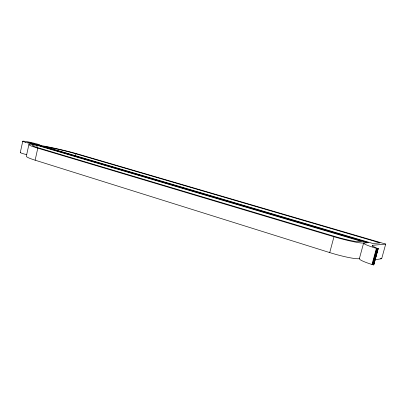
<?xml version="1.0" encoding="UTF-8"?>
<svg xmlns="http://www.w3.org/2000/svg" width="406" height="406" viewBox="0 0 406 406"><rect width="100%" height="100%" fill="white"/><g stroke="black" fill="none" stroke-linecap="round" stroke-linejoin="round"><path stroke-width="0.61" d="M20.3 152.494L22.756 141.232M28.892 144.561L26.329 156.254A30.217 2.659 12.7 0 0 35.139 160.192L329.733 252.588A23.629 2.7 15.4 0 0 359.381 258.627L363.624 243.021L368.44 242.651L38.504 145.155L43.513 146.008A30.267 2.131 12.8 0 1 77.993 154.082L385.7 244.097L381.676 258.703L375.083 259.794M36.738 147.652L37.24 145.368L361.604 241.433L358.092 241.656A18.691 1.71 15 0 1 337.929 237.393L36.098 147.165A26.598 1.873 12.8 0 1 36.032 145.211L37.24 145.368M35.139 160.192L37.794 148.16A30.267 2.131 12.8 0 1 32.952 144.394L36.875 144.906L367.582 242.717M75.369 156.239L75.922 153.803L70.355 152.255A26.598 1.873 12.8 0 0 45.294 146.622L43.757 146.363L372.809 243.468L380.041 242.874L75.922 153.803M329.733 252.588L333.965 236.754A23.685 2.167 15 0 0 363.624 243.021M372.429 246.478L372.754 245.275L385.7 244.097M372.754 245.275A29.46 2.644 15.5 0 0 377.133 248.289L378.189 248.716L373.769 264.813L373.358 264.824L371.997 264.489L376.413 248.37L374.733 247.858A18.62 1.69 15.3 0 1 368.841 245.863L367.298 245.27A18.62 1.69 15.3 0 1 364.4 242.961M372.363 264.595L376.783 248.472L378.189 248.716M372.723 264.692L377.149 248.568M373.068 264.773L377.489 248.645M373.358 264.824L377.783 248.705M373.581 264.849L377.996 248.589M373.723 264.849L378.138 248.665M376.413 248.37L376.783 248.472M37.794 148.16L333.965 236.754M380.463 258.333L381.676 258.703M371.997 264.489L370.328 263.956A18.575 2.106 15.8 0 1 364.486 261.834L362.959 261.185A18.575 2.106 15.8 0 1 359.675 258.647M373.068 264.463L373.769 264.813M26.644 154.64A8.861 0.741 12.5 0 1 20.64 152.372M34.901 143.963L27.973 142.404L34.901 143.963M25.345 142.262A8.876 0.594 12.7 0 0 39.798 145.221A8.876 0.594 12.7 0 0 29.1 142.08A8.876 0.594 12.7 0 0 25.345 142.262"/></g></svg>
